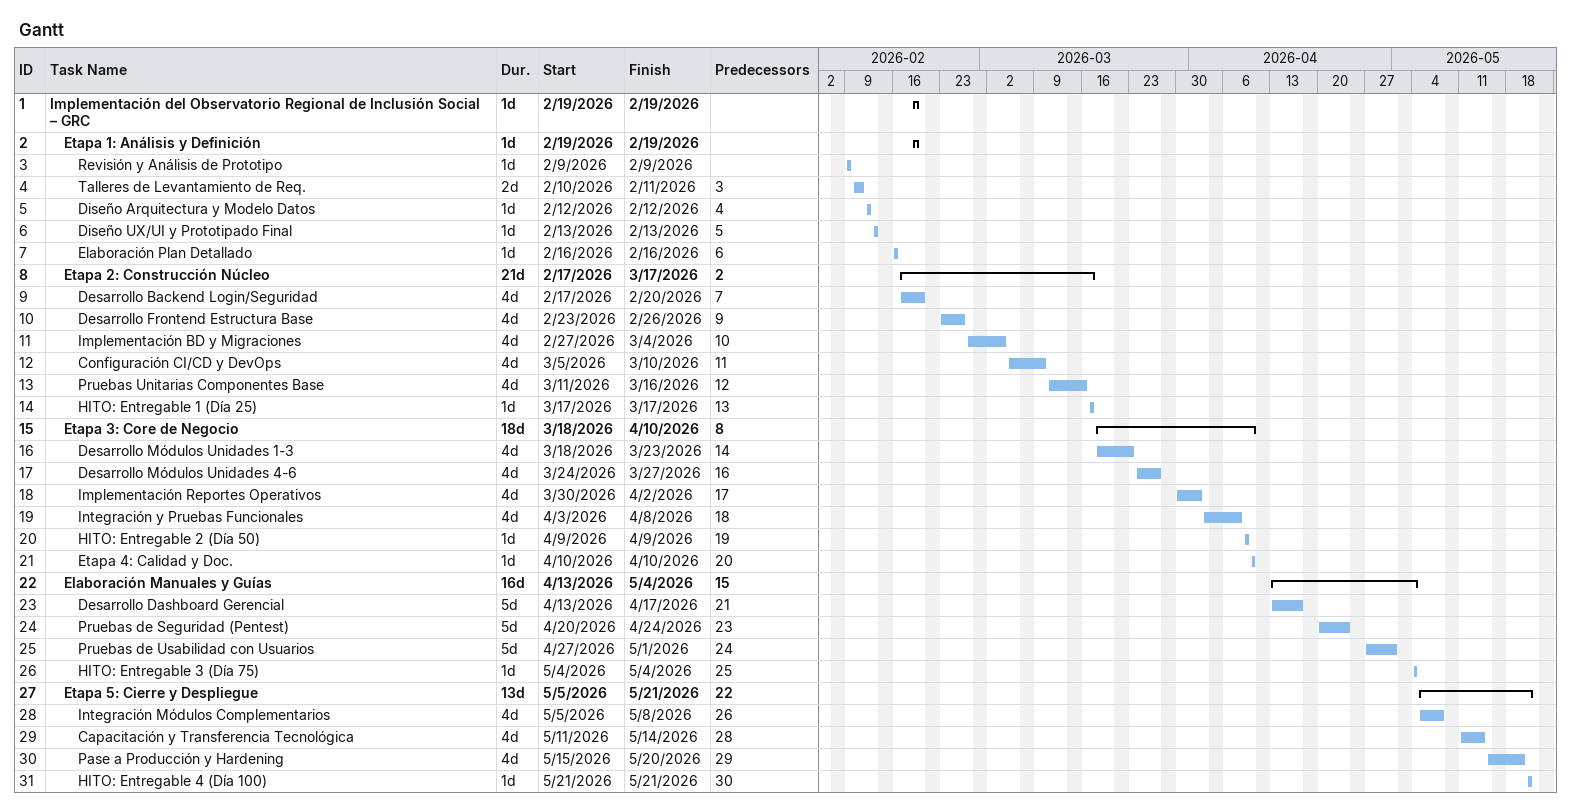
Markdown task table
Gantt

| ID | Level | Task | Duration | Start | Finish | Predecessors |
|---|---|---|---|---|---|---|
| 1 | 1 | **Implementación del Observatorio Regional de Inclusión Social – GRC** | 1d | 2026-02-19 | 2026-02-19 |  |
| 2 | 2 | **Etapa 1: Análisis y Definición** | 1d | 2026-02-19 | 2026-02-19 |  |
| 3 | 3 | Revisión y Análisis de Prototipo | 1d | 2026-02-09 | 2026-02-09 |  |
| 4 | 3 | Talleres de Levantamiento de Req. | 2d | 2026-02-10 | 2026-02-11 | 3 |
| 5 | 3 | Diseño Arquitectura y Modelo Datos | 1d | 2026-02-12 | 2026-02-12 | 4 |
| 6 | 3 | Diseño UX/UI y Prototipado Final | 1d | 2026-02-13 | 2026-02-13 | 5 |
| 7 | 3 | Elaboración Plan Detallado | 1d | 2026-02-16 | 2026-02-16 | 6 |
| 8 | 2 | **Etapa 2: Construcción Núcleo** | 21d | 2026-02-17 | 2026-03-17 | 2 |
| 9 | 3 | Desarrollo Backend Login/Seguridad | 4d | 2026-02-17 | 2026-02-20 | 7 |
| 10 | 3 | Desarrollo Frontend Estructura Base | 4d | 2026-02-23 | 2026-02-26 | 9 |
| 11 | 3 | Implementación BD y Migraciones | 4d | 2026-02-27 | 2026-03-04 | 10 |
| 12 | 3 | Configuración CI/CD y DevOps | 4d | 2026-03-05 | 2026-03-10 | 11 |
| 13 | 3 | Pruebas Unitarias Componentes Base | 4d | 2026-03-11 | 2026-03-16 | 12 |
| 14 | 3 | HITO: Entregable 1 (Día 25) | 1d | 2026-03-17 | 2026-03-17 | 13 |
| 15 | 2 | **Etapa 3: Core de Negocio** | 18d | 2026-03-18 | 2026-04-10 | 8 |
| 16 | 3 | Desarrollo Módulos Unidades 1-3 | 4d | 2026-03-18 | 2026-03-23 | 14 |
| 17 | 3 | Desarrollo Módulos Unidades 4-6 | 4d | 2026-03-24 | 2026-03-27 | 16 |
| 18 | 3 | Implementación Reportes Operativos | 4d | 2026-03-30 | 2026-04-02 | 17 |
| 19 | 3 | Integración y Pruebas Funcionales | 4d | 2026-04-03 | 2026-04-08 | 18 |
| 20 | 3 | HITO: Entregable 2 (Día 50) | 1d | 2026-04-09 | 2026-04-09 | 19 |
| 21 | 3 | Etapa 4: Calidad y Doc. | 1d | 2026-04-10 | 2026-04-10 | 20 |
| 22 | 2 | **Elaboración Manuales y Guías** | 16d | 2026-04-13 | 2026-05-04 | 15 |
| 23 | 3 | Desarrollo Dashboard Gerencial | 5d | 2026-04-13 | 2026-04-17 | 21 |
| 24 | 3 | Pruebas de Seguridad (Pentest) | 5d | 2026-04-20 | 2026-04-24 | 23 |
| 25 | 3 | Pruebas de Usabilidad con Usuarios | 5d | 2026-04-27 | 2026-05-01 | 24 |
| 26 | 3 | HITO: Entregable 3 (Día 75) | 1d | 2026-05-04 | 2026-05-04 | 25 |
| 27 | 2 | **Etapa 5: Cierre y Despliegue** | 13d | 2026-05-05 | 2026-05-21 | 22 |
| 28 | 3 | Integración Módulos Complementarios | 4d | 2026-05-05 | 2026-05-08 | 26 |
| 29 | 3 | Capacitación y Transferencia Tecnológica | 4d | 2026-05-11 | 2026-05-14 | 28 |
| 30 | 3 | Pase a Producción y Hardening | 4d | 2026-05-15 | 2026-05-20 | 29 |
| 31 | 3 | HITO: Entregable 4 (Día 100) | 1d | 2026-05-21 | 2026-05-21 | 30 |
